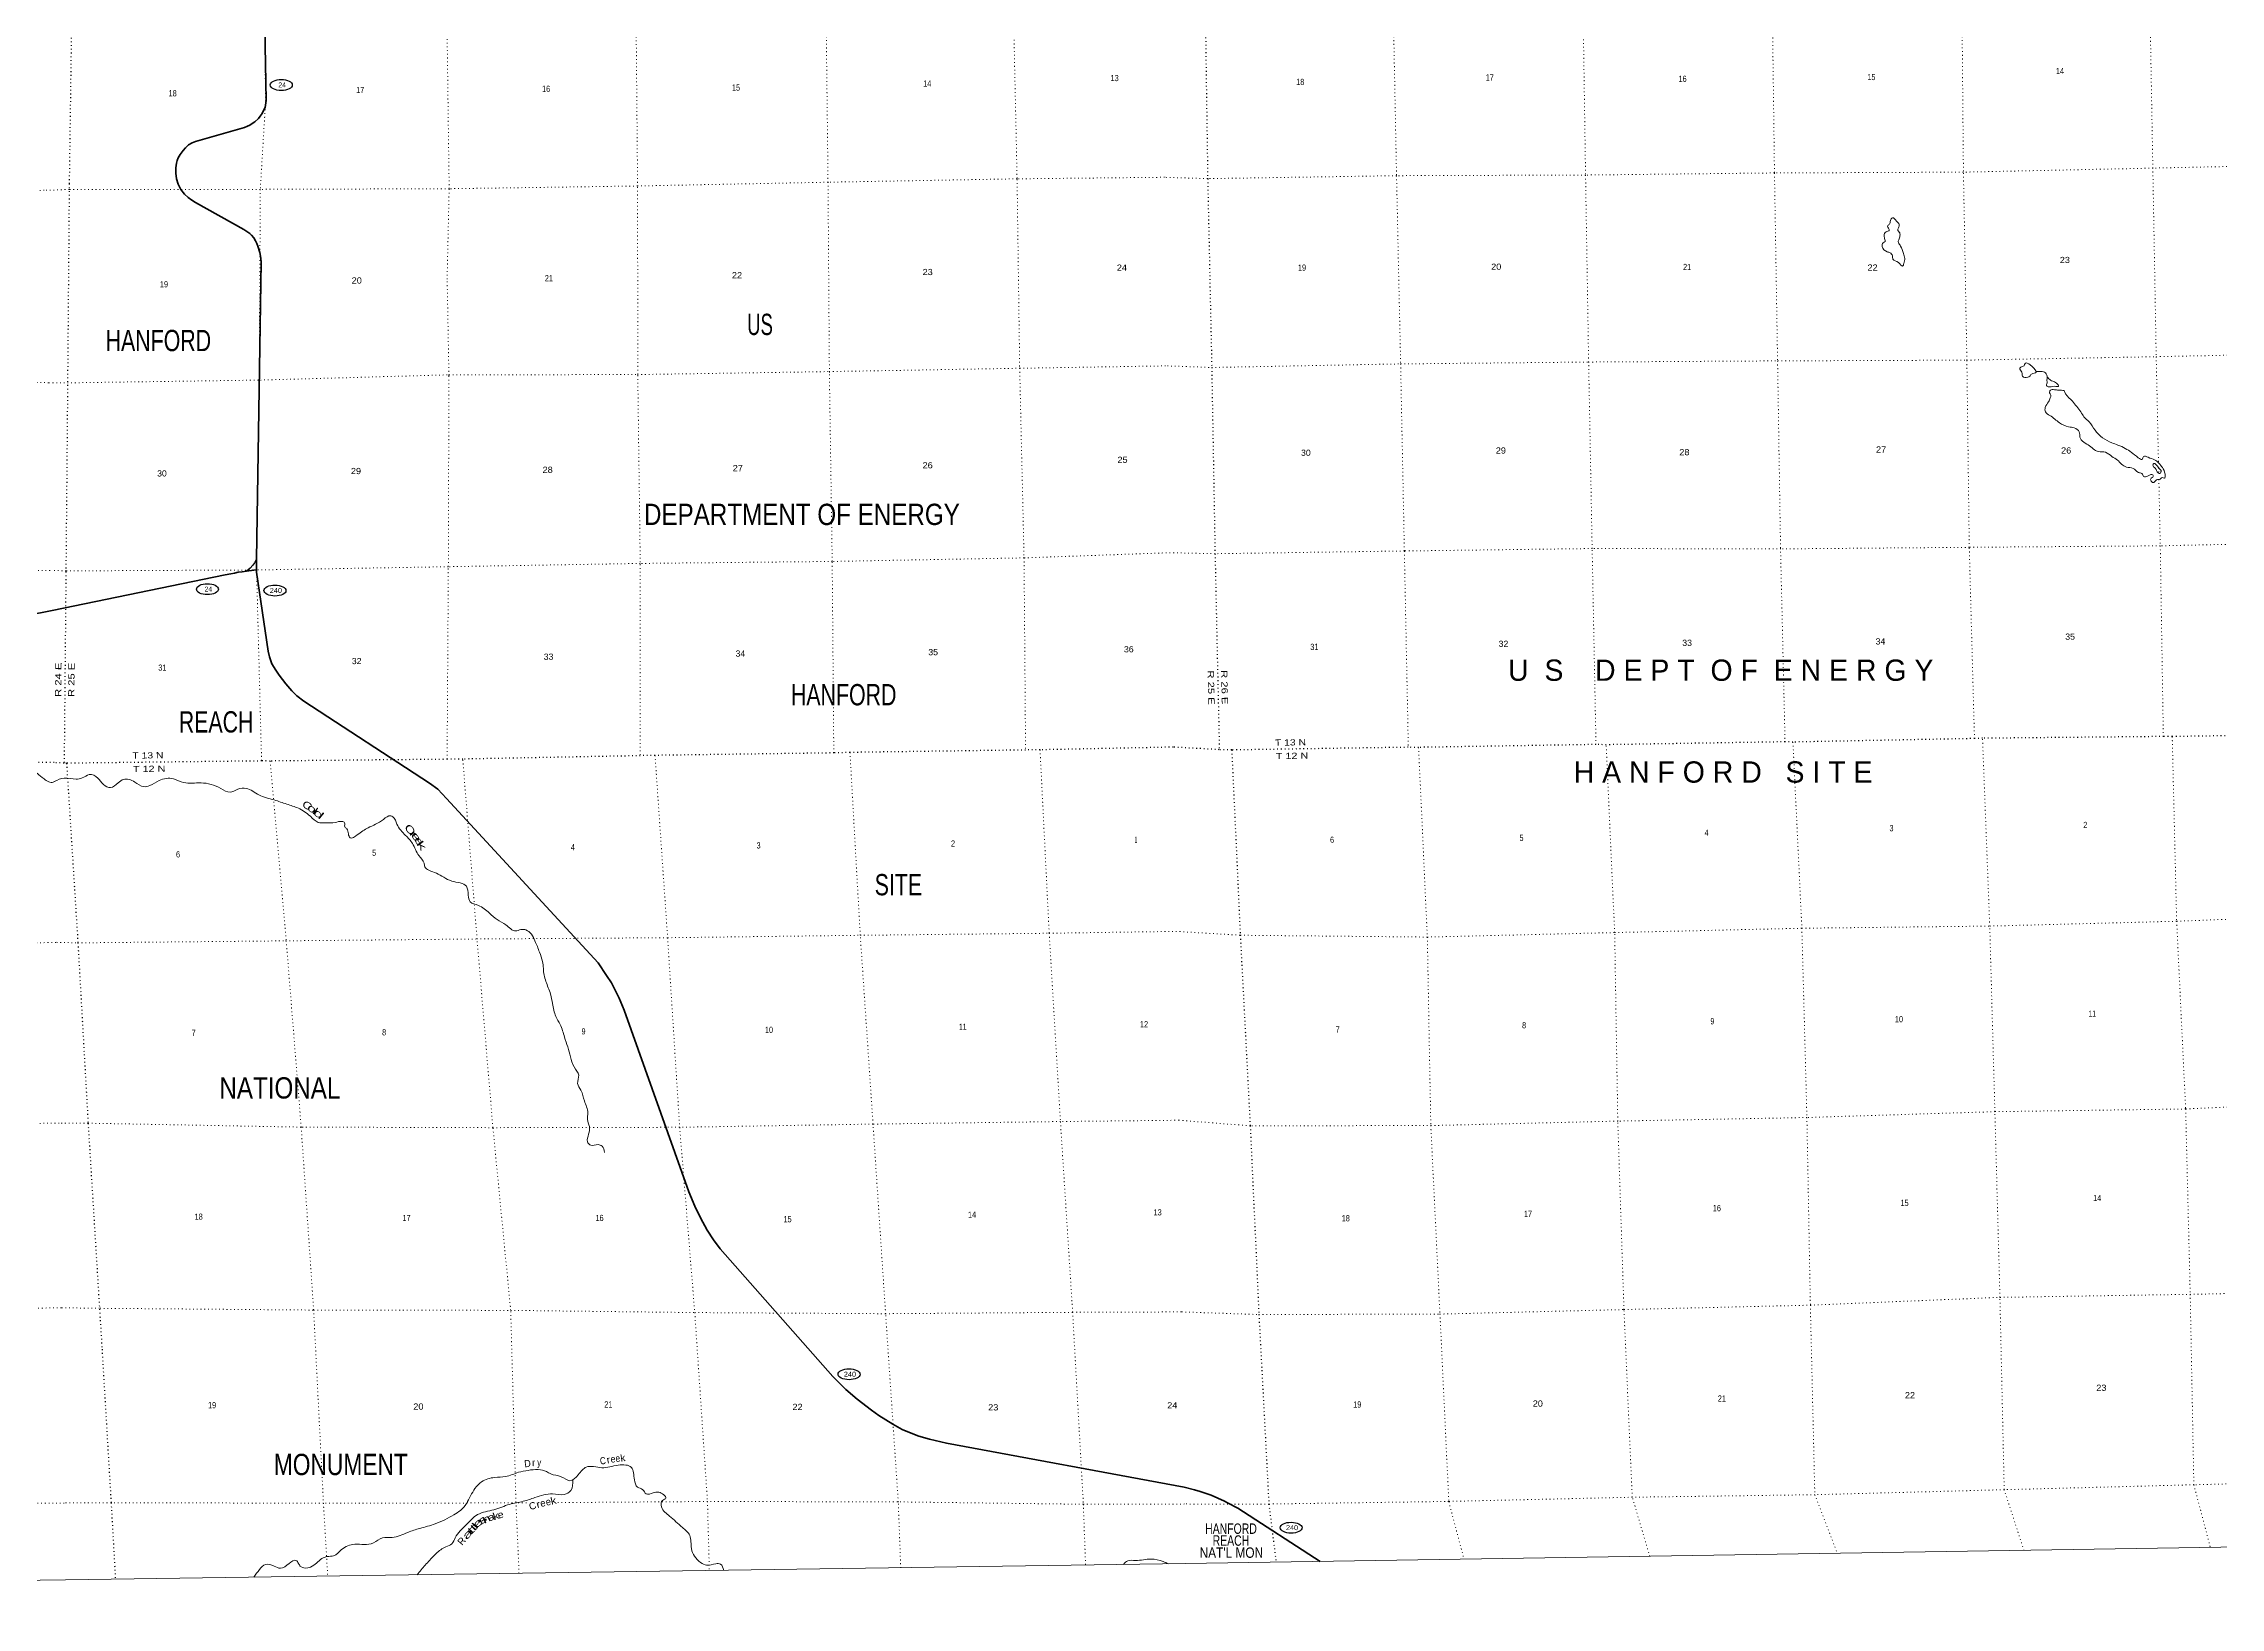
# Model space of a CAD drawing. Header units: feet. Extents: x 250644 to 505285, y -364975 to -177792.
# Drawn here: x 315203 to 376579, y -364975 to -320889 of the extents above; entities that cross this region are included whole.
import ezdxf
from ezdxf.enums import TextEntityAlignment as Align

# ---------------------------------------------------------------- set-up
doc = ezdxf.new("R2010")
doc.units = ezdxf.units.FT
doc.header["$LTSCALE"] = 70
doc.linetypes.add('DOT_DASHED', pattern=[7.7, 5, -1.2, 0.3, -1.2])
doc.linetypes.add('DOTTED', pattern=[1.5, 0.3, -1.2])
for name, color, linetype, lineweight in [('17', 7, 'Continuous', 25), ('23', 7, 'Continuous', 70), ('24', 7, 'Continuous', 25), ('39', 7, 'Continuous', 13), ('4', 7, 'Continuous', 13), ('44', 7, 'DOT_DASHED', 13), ('6', 7, 'DOTTED', 25), ('7', 7, 'DOTTED', 13)]:
    doc.layers.add(name, color=color, linetype=linetype, lineweight=lineweight)
doc.layers.add('41', color=7, linetype='Continuous')

msp = doc.modelspace()

# ---------------------------------------------------------------- linework, layer by layer
at = {"layer": '17'}
for centre in [(321905.9, -322057.24), (319823.85, -336270.35), (321727.81, -336308.78), (337913.52, -358401.52), (350377.42, -362727.52)]:
    msp.add_ellipse(centre, major_axis=(309.24, -1), ratio=0.500121, dxfattribs=at)
at = {"layer": '23'}
msp.add_line((321210.13, -335421.5), (321204.52, -335786.33), dxfattribs=at)
for points in [[(321404.42, -318369.67), (321484.09, -322491.18), (321464.71, -322628.58), (321447.85, -322688.21), (321418.75, -322759.13), (321363.51, -322864.85), (321312.92, -322937.98), (321260.07, -323004.36), (321161.12, -323094.36), (321089.16, -323143.87), (321017.2, -323188.87), (320949.73, -323222.62), (320866.18, -323255.4), (319485.62, -323650.1), (319391.34, -323690.66), (319294.02, -323748.63), (319202.44, -323825.67), (319137.13, -323903.04), (319052.9, -324020.31), (318998.94, -324115.52), (318969.7, -324184.57), (318952.83, -324257.7), (318933.76, -324397.54), (318930.34, -324541.21), (318953.12, -324702.76), (318998.93, -324852.86), (319074.78, -325002.85), (319181.08, -325138.63), (319277.91, -325227.71), (319383.47, -325305.14), (319486.22, -325374.16), (320849.09, -326127.01), (320967.75, -326201.83), (321014.98, -326240.08), (321069.68, -326295.42), (321131.91, -326370.59), (321181.39, -326447.1), (321219.61, -326530.35), (321248.85, -326604.61), (321301.68, -326777.17), (321329.81, -326935.38), (321338.8, -327050.14), (321210.13, -335421.5)], [(315443.16, -336875.52), (320324.33, -335868.18), (320485.39, -335835.88), (320583.29, -335815.95), (320690.51, -335794.57), (320802.5, -335779.01), (320929.86, -335761.88), (321209.25, -335724.31)], [(321204.52, -335786.33), (321533.69, -338013.19), (321569.32, -338173.8), (321641.28, -338371.81), (321749.22, -338551.82), (321842.12, -338695.06), (322032.57, -338938.85), (322198.98, -339136.87), (322347.4, -339276.38), (322542.5, -339430.96), (326081.7, -341735.64), (326318.41, -341909.91), (326568.13, -342174.46), (330836.98, -346806.16), (331077.21, -347156.46), (331212.13, -347363.48), (331429.75, -347798.41), (331575.93, -348138.43), (333393.52, -353260.81), (333568.47, -353662.8), (333724.53, -353988.65), (333914.98, -354340.24), (334095.08, -354613.5), (334281.94, -354866.75), (337459.8, -358461.35), (337827.05, -358829.12), (338147.12, -359102.95), (338549.9, -359416.08), (338750.08, -359559.37), (339146.22, -359809.5), (339415.72, -359955.4), (339667.59, -360063.41), (339883.47, -360144.41), (340178.36, -360230.36), (340663.26, -360341.66), (347365.93, -361581.69)], [(302397.58, -341300.49), (302778.99, -340856.5), (302871.66, -340762.6), (302952.62, -340695.09), (303082.6, -340590.6), (304970.85, -339149.04), (305101.3, -339058.13), (305262.09, -338962.5), (305371.15, -338905.12), (305482.46, -338858.99), (305564.54, -338828.61), (305677.16, -338796.72), (305677.16, -338796.72), (315443.16, -336875.52)], [(347365.93, -361581.69), (347657.82, -361657.7), (347816.18, -361704.81), (347983.06, -361761.1), (348127.2, -361813.31), (348314.06, -361891.47), (348500.99, -361978.9), (348586.84, -362022.57), (348871.92, -362175.9), (351196.58, -363679.19)]]:
    msp.add_lwpolyline(points, dxfattribs=at)
at = {"layer": '24'}
msp.add_lwpolyline([(321210.13, -335421.5), (321154.86, -335528.34), (321107.19, -335592.67), (321028.48, -335676.97), (320929.86, -335761.88)], dxfattribs=at)
at = {"layer": '39'}
for points in [[(367531.82, -326370.8), (367542.56, -326250.27), (367523.97, -326202.28), (367481.35, -326158.55), (367502.67, -326088.09), (367521.63, -325985.54), (367448.42, -325897.96), (367336.94, -325798.71), (367273.61, -325881.62), (367246.57, -325980.24), (367194.99, -326036.95), (367223.68, -326090.85), (367242.46, -326156.9), (367150.52, -326193.94), (367097.55, -326306.86), (367118.81, -326417.03), (367121.41, -326471.2), (367071.64, -326509.83), (367040.57, -326606.47), (367180.73, -326759.63), (367269.35, -326786.85), (367328.49, -326872.57), (367343.58, -326968.76), (367503.18, -327063.52), (367618.65, -327160.72), (367654.02, -327090.12), (367676.56, -326947.4), (367638.91, -326807.27), (367560.36, -326597.31), (367499.09, -326499.57), (367490.62, -326459.52), (367508.32, -326425.22), (367531.82, -326370.8)], [(371386.62, -330129.99), (371213.77, -329947.04), (371072.79, -329904.28), (371041.4, -329970.82), (370993.46, -329993.38), (370921.73, -330042.26), (370979.17, -330156.09), (370996.44, -330268.31), (371149.3, -330296.91), (371201.21, -330270.3), (371252.7, -330205.56), (371384.6, -330152.07), (371386.37, -330129.98)], [(371386.37, -330129.98), (371514.86, -330132.72), (371645.76, -330171.57), (371680.58, -330235.45), (371697.26, -330293.49)], [(372171.05, -330670.14), (372212.23, -330766.07), (372409.18, -330972.85), (372525.19, -331120.22), (372643.2, -331267.58), (372731.09, -331413.22), (372881.14, -331552.23), (373042.26, -331787.47), (373517.86, -332146.04), (373689.15, -332208.56), (373896.93, -332302.85), (374263.12, -332568.17), (374367.99, -332613.29), (374387.6, -332570.95), (374411.23, -332528.56), (374541.97, -332553.36), (374721.39, -332623.84), (374940.52, -332840.44), (375016.87, -333032.36), (374997.99, -333142.93), (374933.52, -333121.5), (374879.85, -333170.2), (374801.66, -333179), (374757.77, -333203.52), (374682.17, -333266.49), (374613.21, -333200.94), (374612.76, -333158.79), (374682.29, -333091.87), (374671.8, -333049.83), (374543.63, -333077.19), (374413.3, -333090.52), (374362.25, -333010.74), (374267.57, -332979.57), (374117.78, -332864.64), (373926.7, -332828.4), (373671.63, -332630.22), (373519.99, -332529.36), (373342.07, -332410.7), (373133.09, -332390.69), (373028.2, -332343.56), (372890.5, -332232.53), (372616.85, -331986.37), (372599.15, -331834), (372455.43, -331723.03), (372298.53, -331692.47), (372040.36, -331578.62), (371767.15, -331372.59), (371643.63, -331273.46), (371640.23, -331145.04), (371730.91, -330991.61), (371781.86, -330876.7), (371797.09, -330800.28), (371762.23, -330732.39), (371785.53, -330659.9), (371895.81, -330648.78), (372016.37, -330659.62), (372171.05, -330670.14)], [(371697.26, -330293.49), (371688.27, -330389.91), (371693, -330456.1), (371679.88, -330542.53), (371718.23, -330562.22), (371906.81, -330552.33), (372015.13, -330545.23), (371956.04, -330463.53), (371849.03, -330406.39), (371790.52, -330378.87), (371697.26, -330293.49)], [(374895.47, -332973.9), (374907.64, -332955.17), (374832.16, -332843.52), (374698.45, -332730.44), (374674.8, -332770.82), (374740.01, -332860.49), (374825.71, -332990.1), (374874.1, -333009.69), (374895.47, -332973.9)], [(306738.8, -338660.5), (307009.69, -338854.64), (307432.65, -339023.83), (307975.49, -339430.2), (308572.12, -339793.78), (308953.55, -339865.22), (309463.83, -340091.49), (309930.71, -340232.05), (310476.27, -340385.67), (310963.2, -340519.97), (311481.2, -340567.63), (311818.53, -340653.66), (312245.86, -340848.87), (312644.88, -341034.42), (313231.18, -341223.63), (313747.06, -341263.29), (314177.94, -341267.92), (314515.02, -341335.9), (314839.56, -341367.94), (315217.28, -341617.93), (315478.2, -341710.93), (315509.72, -341692.96)], [(315506.36, -341694.88), (315786.29, -341595.12), (316120.19, -341626.72), (316294.69, -341591.34), (316488.74, -341497.69), (316732.82, -341594.11), (316893.33, -341777.34), (317095.12, -341864.05), (317304.86, -341730.19), (317456.65, -341630.83), (317774.91, -341708.65), (318025.33, -341837.1), (318199.89, -341807.74), (318461.76, -341661.46), (318871.32, -341618.32), (319151.63, -341720.49), (319644.09, -341730.86), (320202.29, -341891.1), (320460.49, -341993.43), (320680.78, -341911.61), (320915.66, -341885.81), (321277.13, -342069.56), (321706.55, -342212.71), (322061.36, -342330.36), (322388.01, -342444.2), (322725.78, -342672.23), (322946.46, -342843), (323159.64, -342859.46), (323428.8, -342845.43), (323621.46, -342817.94), (323692.16, -342855.5), (323697.28, -342971.73), (323754.08, -343027.44), (323797.61, -343167.45), (323848.93, -343281.33), (324049.08, -343195.65), (324354.69, -342998.93), (324784.51, -342761.19), (324992.52, -342657.41), (325053.1, -342687.03), (325167.59, -342892.66), (325407.74, -343209.62), (325602.84, -343438.71), (325786.97, -343782.15), (325931.65, -343991.56), (325952.71, -344093.64), (326068.21, -344193.02), (326280.02, -344277.65), (326714.18, -344496.94), (327123.56, -344646.26), (327178.19, -344896.44), (327236.26, -345086.45), (327462.26, -345183), (327773.84, -345403.21), (327992.62, -345586.01), (328239.2, -345734.53), (328516.12, -345902.87), (328662.49, -345867.71), (328805.26, -345876.67), (329059.4, -346185.51), (329184.99, -346501.31), (329271.94, -346769.29), (329315.73, -347147.85), (329433.67, -347503.81), (329497.73, -347689.77), (329554.45, -347947.95), (329648.38, -348316.11), (329769.07, -348539.74), (329893.07, -348899.66), (330063.11, -349451.68), (330162.3, -349739.62), (330293.14, -349973.19), (330261.15, -350201.96), (330353.43, -350395.73), (330452.76, -350697.7), (330548.41, -351035.78), (330536.06, -351216.29), (330592.26, -351420.35), (330572.19, -351635), (330538.04, -351847.75), (330631.41, -351945.28), (330836.21, -351925.72), (330949.2, -351972.99), (331021.19, -352146.86)], [(321132.18, -364119.55), (321293.65, -363902.29), (321461.11, -363760.72), (321706.79, -363813.02), (321880.17, -363871.88), (322128.06, -363733.72), (322320.19, -363650.1), (322391.32, -363733.77), (322442.34, -363815.58), (322733.93, -363835.47), (323051.21, -363598.57), (323199.4, -363543.34), (323380.03, -363517.94), (323605.46, -363343.87), (323977.84, -363194.76), (324245.18, -363200.8), (324501.98, -363154.79), (324761.92, -363016.54), (325031.1, -363004.52), (325469.83, -362858.93), (325812.42, -362748.14), (326245.26, -362616.62), (326773.39, -362362.12), (326957.12, -362240.48), (327126.08, -362044.77), (327367.22, -361619.99), (327554.34, -361432.17), (327922.97, -361311.16), (328230.21, -361286.83), (328596.83, -361165.83), (328865.59, -361109.71), (329148.76, -361089.56), (329386.41, -361143.93), (329501.58, -361209.23), (329799.79, -361291.21), (330046.03, -361403.65), (330279.56, -361235.53), (330502.57, -361017.37), (330942.86, -361036.15), (331408.4, -360962.53), (331776.79, -361027.96), (331860.48, -361376.15), (331952.85, -361579.94), (332098.26, -361655.04), (332193.85, -361774.61), (332390.5, -361743.08), (332692.51, -361802.98), (332751.68, -361896.76), (332655.78, -361955.61), (332627.41, -362142.25), (332854.95, -362401.17), (333213.68, -362719.25), (333422.79, -362942.22), (333470.56, -363316.74), (333559.03, -363532.59), (333727.47, -363705.75), (333899.04, -363784.66), (334155.88, -363742.66), (334288.66, -363757.71), (334385.06, -363930.33)], [(330122.97, -361375.07), (330072.74, -361676.09), (329882.9, -361789.76), (329557.19, -361774.13), (329055.78, -361880.09), (328727.18, -361982.77), (328342.15, -362069.82), (327901.47, -362221.44), (327442.55, -362357.15), (327123.7, -362640.17), (326809.68, -363009.36), (326712.83, -363180.47), (326546.86, -363267.91), (326273.28, -363450.36), (326088.28, -363650.19), (325964.91, -363779.41), (325741.95, -364053.82)], [(346912.16, -363742.35), (346771.87, -363683.08), (346429.53, -363609.45), (345991.82, -363650.79), (345772.86, -363660.43), (345649.54, -363761.61)]]:
    msp.add_spline(points, degree=3, dxfattribs=at)
at = {"layer": '4'}
msp.add_lwpolyline([(250643.67, -181929.51), (281972.62, -181563.19), (313301.03, -181153.78), (344628.85, -180701.28), (375956.02, -180205.69), (407282.48, -179667), (438608.16, -179085.23), (469933.03, -178460.36), (501256.99, -177792.42), (505285.47, -360804.74), (473709.75, -361478.06), (442133.15, -362107.94), (410555.7, -362694.39), (378977.49, -363237.41), (347398.55, -363736.98), (315818.96, -364193.12), (284238.76, -364605.82), (252658.03, -364975.08)], close=True, dxfattribs=at)
msp.add_lwpolyline([(250643.67, -181929.51), (281972.62, -181563.19), (313301.03, -181153.78), (344628.85, -180701.28), (375956.02, -180205.69), (407282.48, -179667), (438608.16, -179085.23), (469933.03, -178460.36), (501256.99, -177792.42), (505285.47, -360804.74), (473709.75, -361478.06), (442133.15, -362107.94), (410555.7, -362694.39), (378977.49, -363237.41), (347398.55, -363736.98), (315818.96, -364193.12), (284238.76, -364605.82), (252658.03, -364975.08)], close=True, dxfattribs=at)
at = {"layer": '6'}
for points in [[(315971.58, -318445.23), (315997.04, -319780.74), (315926.55, -324841.05), (315880.01, -330518.62), (315833.54, -335781.23), (315784.19, -341162.13)], [(347923.26, -317982.33), (347946.86, -319351.38), (348024.76, -324697.41), (348138.55, -330021.01), (348231.46, -335270.56), (348353.44, -340794.78)], [(378600.06, -340373.88), (375215.28, -340426.41), (374978.4, -340424.74), (369870.32, -340473.32), (369643.58, -340481.58), (364526.02, -340580.43), (364303.14, -340574.61), (359261.67, -340656.65), (358972.54, -340649.48), (353971.21, -340731.12), (353682.12, -340727.96), (348702.81, -340803.36), (348353.44, -340794.78), (347050.31, -340723.41)], [(315502.09, -341158.98), (310898.65, -341124.49), (310755.71, -341124.28), (305600.11, -341197.25), (305387.78, -341198.06), (300177.76, -341210.7), (300065.12, -341218.13), (295020.65, -341407.7), (294760.99, -341410.96), (289457.17, -341473.41), (289137.05, -341471.4), (284438.79, -341583.89), (283953.82, -341591.22)], [(347050.31, -340723.41), (343298.83, -340799.5), (342890.92, -340804.54), (337939.8, -340873.36), (337483.74, -340886.77), (332444.21, -340956.26), (332028.3, -340965.36), (327023.17, -341060.65), (326581.1, -341065.94), (321591.62, -341115), (321350.44, -341112.79), (315852.66, -341177.65), (315780.3, -341176.19), (315502.09, -341158.98)], [(315852.66, -341177.65), (316172.07, -346241.08), (316458.99, -351326.57), (316851.65, -357696.73), (317107.78, -362022.91), (317229.28, -364173.67)], [(348702.81, -340803.36), (348943.96, -346025.35), (349222.88, -351397.49), (349469.11, -356717.77), (349749.71, -362059.79), (349953.57, -363698.18)]]:
    msp.add_lwpolyline(points, dxfattribs=at)
at = {"layer": '7'}
msp.add_line((374835.05, -332845.41), (374838.39, -333001.82), dxfattribs=at)
for points in [[(353247.77, -317900.86), (353245.89, -319327), (353349.25, -324614.58), (353464.85, -329920.1), (353570.07, -335193.6), (353682.12, -340727.96)], [(358972.54, -340649.48), (358864.61, -335125.11), (358765.61, -329869.61), (358678.19, -324571.84), (358598.9, -319282.02), (358585.76, -317817.94)], [(363958.63, -317733.22), (363936.02, -319253.25), (364005.22, -324537.15), (364092.63, -329834.92), (364175.79, -335110.65), (364303.14, -340574.61)], [(369643.58, -340481.58), (369497.01, -335096.09), (369429.84, -329814.18), (369332.06, -324486.4), (369284.4, -319152.11), (369283.64, -317648.01)], [(374559.68, -317562.36), (374576.37, -319031.47), (374672.53, -324395.38), (374768.23, -329717.15), (374831.95, -332700.29)], [(321404.42, -318369.67), (321430.17, -319657.26), (321463.35, -322538.68), (321313.91, -324999.52), (321286.3, -330378.08), (321209.25, -335724.31), (321350.44, -341112.79)], [(326581.1, -341065.94), (326615.94, -335637.03), (326633.03, -330244.35), (326582.31, -327535.06), (326639.3, -324982.04), (326568.03, -319596.02), (326642.23, -318295.6)], [(331910.76, -318219.88), (331904.13, -319646.62), (331952.39, -324938.59), (331956.55, -330240.91), (332027.27, -335568.8), (332028.3, -340965.36)], [(337483.74, -340886.77), (337438.46, -335486.53), (337359.78, -330166.72), (337320.9, -324804.52), (337260.59, -319514.64), (337231.7, -318142.18)], [(342558.7, -318063.16), (342537.03, -319421.35), (342651.67, -324718.84), (342724.36, -330042.7), (342847.5, -335388.24), (342890.92, -340804.54)], [(346807.22, -324658.95), (342649.51, -324702.82), (337318.83, -324798.52), (331950.06, -324904.53), (326639.3, -324982.04), (321313.91, -324999.52), (315924.38, -325003.64), (315280.16, -325025.94)], [(378335.05, -324320.88), (374672.59, -324401.4), (369330.36, -324514.52), (363997.19, -324537.23), (358678.45, -324595.92), (353349.25, -324614.58), (348024.76, -324697.41), (346807.22, -324658.95)], [(283752.96, -325619.06), (284183.02, -325598.44), (289338.35, -325501.51), (294678.76, -325312.24), (299965.13, -325187.36), (305241.49, -325139.77), (310579.69, -325088.92), (315280.16, -325025.94)], [(315354.76, -330449.42), (315879.08, -330454.03), (321318.77, -330376.01), (326634.89, -330228.29), (331950.33, -330220.91), (337355.48, -330136.68), (342724.36, -330042.7), (346887.67, -329975.54)], [(346887.67, -329975.54), (348138.55, -330021.01), (353464.85, -329920.1), (358763.58, -329867.62), (364100.66, -329834.84), (369429.84, -329814.18), (374768.23, -329717.15), (378422.86, -329640.11)], [(283822.76, -331003.74), (284180.76, -330995.57), (289198.67, -330816.36), (294587.74, -330806.99), (299823.02, -330737.38), (305123.49, -330572.68), (310494.57, -330419.12), (315354.76, -330449.42)], [(374842.16, -333178.55), (374882.11, -335048.78), (374968.34, -340422.83)], [(378510.82, -334968.68), (374882.11, -335048.78), (369500.96, -335090.03), (364186.09, -335134.63), (358864.61, -335125.11), (353570.07, -335193.6), (348231.46, -335270.56), (346967.36, -335242.45)], [(346967.36, -335242.45), (342847.5, -335388.24), (337440.49, -335488.52), (332025.03, -335544.76), (326615.94, -335637.03), (321224.93, -335729.18), (315838.32, -335754.88), (315427.52, -335738.58)], [(283888.27, -336295.43), (284172.84, -336272.69), (289147.29, -336110.04), (294644.55, -336061.21), (299978.88, -336022.44), (305265.97, -335925.09), (310535.29, -335827.98), (315427.52, -335738.58)], [(364526.02, -340580.43), (364777.49, -345828.41), (364919.51, -351163.77), (365016.87, -356453.41), (365142.92, -361796.96), (365774.37, -363451.57)], [(371037.35, -363367.11), (370482.84, -361655.77), (370361.97, -356233.89), (370219.03, -350998.89), (370074.13, -345767.93), (369870.32, -340473.32)], [(375219.29, -340426.37), (375343.84, -345631.44), (375597.8, -350923.55), (375726.56, -356146.65), (375828.81, -361516.52), (376294.13, -363281.55)], [(321591.62, -341115), (322045.72, -346183.45), (322467.39, -351434.56), (322817.75, -356581.95), (323094.65, -362036.61), (323216.09, -364090.17)], [(328609.07, -364013.61), (328522.42, -362006.34), (328374.6, -356600.84), (327873.5, -351450.56), (327425.03, -346129.48), (327023.17, -341060.65)], [(332444.21, -340956.26), (332798.5, -346095.61), (333138.66, -351439.53), (333564.09, -356662.55), (333922.17, -361988.3), (333975.02, -363936.18)], [(339370.61, -363857.05), (339302.13, -362002.49), (338944.24, -356696.78), (338589.97, -351348.95), (338229.93, -346027.22), (337939.8, -340873.36)], [(343298.83, -340799.5), (343556.95, -345969.63), (343874.74, -351285.66), (344217.07, -356645.61), (344519.77, -362066), (344581.96, -363779.43)], [(353971.21, -340731.12), (354217.73, -346077.49), (354315.35, -351391.21), (354573.5, -356699.33), (354823.51, -361997.5), (355251.78, -363616.81)], [(360489.12, -363535.16), (359996.95, -361867.99), (359761.08, -356577.71), (359587.18, -351264.74), (359499.6, -345950.92), (359261.67, -340656.65)], [(347128.9, -345917.29), (348943.96, -346025.35), (354217.73, -346077.49), (359499.6, -345950.92), (364777.49, -345828.41), (370074.13, -345767.93), (375343.84, -345631.44), (378684.7, -345501.26)], [(315571.78, -346225.43), (316172.07, -346241.08), (322029.64, -346183.57), (327419.02, -346131.53), (332798.5, -346095.61), (338229.93, -346027.22), (343556.95, -345969.63), (347128.9, -345917.29)], [(305518.15, -346547.13), (311015.53, -346353.89), (315571.78, -346225.43)], [(378771.85, -350780.86), (375597.8, -350923.55), (370219.03, -350998.89), (364919.51, -351163.77), (359587.18, -351264.74), (354329.4, -351391.07), (349222.88, -351397.49), (347209.45, -351240.89)], [(315641.89, -351321.57), (311206.3, -351383.8), (305780.37, -351499.93), (300289.73, -351592.8), (294933.62, -351659.92), (289660.81, -351784.16), (284544.01, -351988.54), (284084, -352105.43)], [(347209.45, -351240.89), (343874.67, -351277.65), (338589.97, -351348.95), (333138.66, -351439.53), (327873.5, -351450.56), (322461.37, -351434.6), (316458.99, -351324.31), (315641.89, -351321.57)], [(284150.46, -357474.22), (284605.12, -357404.9), (289585.21, -357226.57), (294859.32, -357048.16), (300355.62, -356925.13), (306016.88, -356759.69), (311379.35, -356598.45), (315713.49, -356526.34)], [(315713.49, -356526.34), (316796.47, -356542.45), (322817.84, -356591.97), (328374.6, -356600.84), (333564.09, -356662.55), (338942.21, -356694.79), (344215.15, -356655.65), (347291.21, -356643.99)], [(347291.21, -356643.99), (349469.11, -356717.77), (354571.56, -356705.37), (359761.08, -356577.71), (365016.87, -356453.41), (370361.97, -356233.89), (375724.58, -356148.67), (378859.36, -356082.05)], [(378947.81, -361439.76), (375828.81, -361516.52), (370482.84, -361655.77), (365142.92, -361796.96), (359996.95, -361867.99), (354821.37, -361985.48), (349749.71, -362059.79), (347373.15, -362058.7)], [(315789.21, -362030.78), (311521.53, -362068.21), (306219.77, -362134.65), (300520.03, -362248.2), (295331.54, -362355.33), (289903.34, -362451.44), (284657.18, -362753.34), (284216.46, -362804.62)], [(328818.14, -362026.2), (328526.65, -362028.36), (323094.65, -362036.61), (317107.78, -362022.91), (315789.21, -362030.78)], [(347373.15, -362058.7), (344519.77, -362066), (339277.97, -361998.66), (333922.17, -361988.3), (329679.06, -362019.8)]]:
    msp.add_lwpolyline(points, dxfattribs=at)

# ---------------------------------------------------------------- texts
at = {"layer": '17'}
for p in [(321931.95, -322125.55), (319849.9, -336338.66)]:
    msp.add_text('24', height=140, dxfattribs=at).set_placement(p, align=Align.CENTER)
at = {"layer": '17', "width": 1.1}
for p in [(321753.85, -336377.09), (337939.57, -358469.83), (350403.47, -362795.83)]:
    msp.add_text('240', height=140, dxfattribs=at).set_placement(p, align=Align.CENTER)
at = {"layer": '41'}
for s, rotation, width, p in [('C', 327.229, 1.4, (322582.39, -342450.91)), ('o', 323.17, 1.7, (322711.25, -342536.42)), ('l', 323.17, 1.5, (322807.07, -342607.06)), ('d', 321.05, 2, (322897.37, -342682.35)), ('C', 307.655, 1.55, (325450.92, -343101.88)), ('r', 310.955, 2.1, (325559.05, -343227.57)), ('e', 309.882, 1.85, (325633.96, -343319.07)), ('e', 306.882, 1.7, (325710.66, -343428.46)), ('k', 305.467, 1.9, (325778.42, -343553.46)), ('D', 6.846, 0.95, (328859.45, -361015.71)), ('y', 357.16, 0.85, (329173.17, -360986.23)), ('C', 7.73, 0.85, (330985.92, -360936.8)), ('r', 10.461, 1.1, (331146.46, -360910.79)), ('e', 9.631, 0.95, (331272.36, -360887.33)), ('e', 7.037, 0.9, (331404.81, -360869.58)), ('k', 8.32, 1.05, (331550.35, -360858.09)), ('C', 17.543, 1.05, (329021.67, -362204.55)), ('r', 14.595, 1.2, (329175.42, -362162.11)), ('k', 13.404, 1.2, (329601.02, -362062.21)), ('t', 48.417, 1.85, (327324.62, -362869.69)), ('t', 48.417, 1.85, (327399.68, -362787.41)), ('l', 48.05, 1.7, (327440.2, -362736.83)), ('e', 46.008, 2, (327513.91, -362661.53)), ('s', 39.529, 2.1, (327626.85, -362589.52)), ('n', 26.722, 1.5, (327730.65, -362566.5)), ('a', 19.65, 1.3, (327853.21, -362523.54)), ('k', 17.424, 1.3, (327988.26, -362490.07)), ('e', 16.345, 1.1, (328116.19, -362453.6)), ('a', 48.417, 2, (327229.62, -362973.9))]:
    msp.add_text(s, height=200, rotation=rotation, dxfattribs=dict(at, width=width)).set_placement(p, align=Align.CENTER)
for s, rotation, p in [('r', 3.282, (329024.59, -360991.3)), ('e', 12.314, (329300.04, -362128.6)), ('e', 12.404, (329455.66, -362093.54)), ('R', 50.826, (327069.5, -363166.27))]:
    msp.add_text(s, height=200, rotation=rotation, dxfattribs=at).set_placement(p, align=Align.CENTER)
at = {"layer": '44'}
for s, height, width, p in [('HANFORD', 600, 0.75, (318441.03, -329560.42)), ('US', 600, 0.65, (335404.36, -329106.57)), ('DEPARTMENT OF ENERGY', 600, 0.85, (336583.66, -334461.88)), ('HANFORD', 600, 0.75, (337762.91, -339544.9)), ('REACH', 600, 0.75, (320068.9, -340310.87)), ('SITE', 600, 0.75, (339305.04, -344900.21)), ('NATIONAL', 600, 0.85, (321865.86, -350629.01)), ('MONUMENT', 600, 0.8, (323584.47, -361244.18)), ('HANFORD', 294, 0.75, (348682.07, -362900.39)), ("NAT'L MON", 294, 0.85, (348692.84, -363576.26)), ('REACH', 294, 0.75, (348680.99, -363235.64))]:
    msp.add_text(s, height=height, dxfattribs=dict(at, width=width)).set_placement(p, align=Align.CENTER)
for s, p in [('U  S    D E P T  O F  E N E R G Y', (362490.36, -338853.9)), ('H A N F O R D   S I T E', (362555.45, -341724.28))]:
    msp.add_text(s, height=600, dxfattribs=at).set_placement(p, align=Align.CENTER)
at = {"layer": '6'}
for s, rotation, width, p in [('R 24 E', 89.475, 1.35, (315701.2, -339307.13)), ('R 25 E', 89.475, 1.35, (316071.57, -339310.48)), ('R 25 E', 271.265, 1.35, (348024.14, -338561.89)), ('R 26 E', 271.265, 1.35, (348403.99, -338554.2)), ('T 13 N', 0.868, 1.25, (349920.33, -340683.54)), ('T 13 N', 0.676, 1.25, (317708.34, -341047.69)), ('T 12 N', 0.676, 1.3, (317726.25, -341427.2)), ('T 12 N', 0.868, 1.3, (349948.39, -341062.41))]:
    msp.add_text(s, height=175, rotation=rotation, dxfattribs=dict(at, width=width)).set_placement(p)
at = {"layer": '7'}
for s, width, p in [('14', 0.85, (371940.92, -321751.44)), ('18', 0.85, (318728.72, -322378.57)), ('17', 0.85, (324018.2, -322286.19)), ('16', 0.85, (329258.17, -322251.75)), ('15', 0.85, (334612.81, -322216.41)), ('14', 0.85, (340006.24, -322102.34)), ('13', 0.85, (345288.14, -321948.86)), ('18', 0.85, (350519.26, -322058.96)), ('17', 0.85, (355863.84, -321932.5)), ('16', 0.85, (361299.51, -321970.51)), ('15', 0.85, (366623.71, -321920.02)), ('24', 1.1, (345463.52, -327294.01)), ('19', 0.85, (350570.59, -327293.48)), ('20', 1.1, (356017.01, -327267.71)), ('21', 0.85, (361427.75, -327275.35)), ('22', 1.1, (366628.06, -327291.57)), ('23', 1.1, (372048.6, -327077.9)), ('19', 0.85, (318484.94, -327763.56)), ('20', 1.1, (323891.39, -327654.62)), ('21', 0.85, (329336.93, -327592.15)), ('22', 1.1, (334611.47, -327508.89)), ('23', 1.1, (339986.71, -327416.97)), ('25', 1.1, (345480.82, -332710.5)), ('30', 1.05, (350656.55, -332510.92)), ('29', 1.1, (356147.64, -332448.91)), ('28', 1.1, (361322.07, -332494.79)), ('27', 1.1, (366868.61, -332420.62)), ('26', 1.1, (372085.89, -332447.22)), ('30', 1.05, (318405.2, -333093.7)), ('29', 1.1, (323868.38, -333026.99)), ('28', 1.1, (329273.68, -332991.18)), ('27', 1.1, (334634.98, -332945.37)), ('26', 1.1, (339986.97, -332865.96)), ('35', 1.05, (372203.54, -337695.85)), ('33', 1.05, (329305.66, -338261.22)), ('34', 1.05, (334713.39, -338172.34)), ('35', 1.05, (340148.28, -338132.99)), ('36', 1.05, (345664.2, -338051.58)), ('31', 0.85, (350918.49, -337983.58)), ('32', 1.05, (356227.54, -337898.22)), ('33', 1.05, (361405.44, -337869.69)), ('34', 1.05, (366856.22, -337830.4)), ('31', 0.85, (318439.59, -338570.21)), ('32', 1.05, (323894.84, -338383.58)), ('4', 0.85, (362035.61, -343222.72)), ('3', 0.85, (367247.02, -343094.42)), ('2', 0.85, (372709.73, -343004.53)), ('6', 0.85, (318938.58, -343832.98)), ('5', 0.85, (324466.3, -343786.02)), ('4', 0.85, (330071.19, -343631.95)), ('3', 0.85, (335305.87, -343580.57)), ('2', 0.85, (340787.53, -343527.91)), ('1', 0.4, (345969.68, -343421.91)), ('6', 0.85, (351475.16, -343420.77)), ('5', 0.85, (356815.34, -343366.96)), ('10', 0.85, (335543.05, -348779.53)), ('11', 0.65, (341014.69, -348691.12)), ('12', 0.85, (346116.31, -348620.85)), ('7', 0.85, (351633.94, -348767.68)), ('8', 0.85, (356889.18, -348650.17)), ('9', 0.85, (362199.3, -348537.37)), ('10', 0.85, (367401.6, -348477.83)), ('11', 0.65, (372858.67, -348323.51)), ('7', 0.85, (319378.27, -348865.45)), ('8', 0.85, (324747.9, -348849.64)), ('9', 0.85, (330370.63, -348821.93)), ('15', 0.85, (367558, -353658.5)), ('14', 0.85, (372989.72, -353521.52)), ('18', 0.85, (319463.47, -354046.56)), ('17', 0.85, (325322.95, -354082.37)), ('16', 0.85, (330764.75, -354082.91)), ('15', 0.85, (336066.17, -354116.14)), ('14', 0.85, (341267.79, -353989.26)), ('13', 0.85, (346500.3, -353924.36)), ('18', 0.85, (351804.33, -354091.2)), ('17', 0.85, (356942.67, -353966.34)), ('16', 0.85, (362266.32, -353805.24)), ('21', 0.85, (362407.53, -359172.52)), ('22', 1.1, (367682.21, -359080.35)), ('23', 1.1, (373079.04, -358869.18)), ('19', 0.85, (319841.18, -359359.94)), ('20', 1.1, (325627.88, -359399.7)), ('21', 0.85, (331013.16, -359339.67)), ('22', 1.1, (336317.83, -359409.66)), ('23', 1.1, (341835.89, -359421.71)), ('24', 1.1, (346883.57, -359364.19)), ('19', 0.85, (352128.37, -359340.59)), ('20', 1.1, (357190.01, -359314.32))]:
    msp.add_text(s, height=175, dxfattribs=dict(at, width=width)).set_placement(p)

doc.saveas('drawing.dxf')
